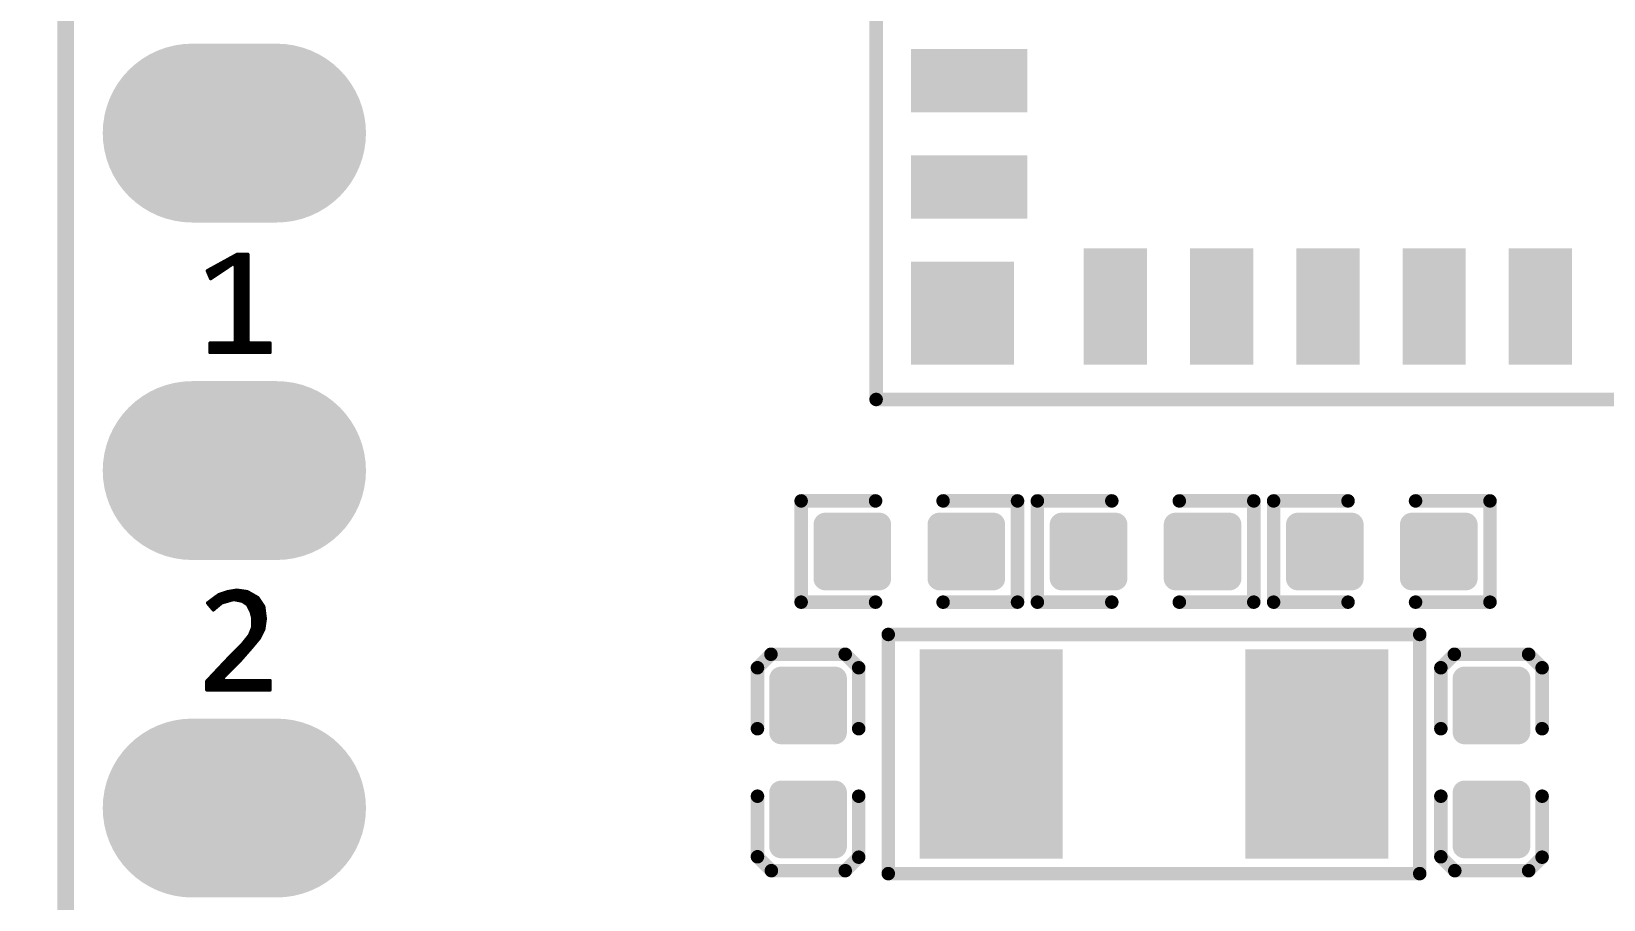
# Model space of a CAD drawing. Extents: x 17.6 to 58.9, y 21.2 to 90.7.
# Drawn here: x 25.14 to 36.97, y 58.7 to 65.23 of the extents above; entities that cross this region are included whole.
import ezdxf

# ---------------------------------------------------------------- set-up
doc = ezdxf.new("R2010")
doc.units = 0
doc.header["$MEASUREMENT"] = 0
doc.layers.get('0').update_dxf_attribs({"linetype": 'CONTINUOUS'})
doc.layers.get('Defpoints').update_dxf_attribs({"linetype": 'CONTINUOUS'})
doc.layers.add('SILKTOP_PHO', color=251, linetype='CONTINUOUS')
doc.styles.get("Standard").update_dxf_attribs({"font": 'arial.ttf'})
doc.dimstyles.get("Standard").update_dxf_attribs({"dimtxt": 1.5, "dimasz": 1.5, "dimexe": 0.18, "dimexo": 0, "dimgap": 0.5, "dimtad": 0, "dimtih": 1, "dimtoh": 1, "dimzin": 0, "dimdsep": 46, "dimtxsty": 'Standard', "dimcen": 0.09, "dimadec": 0, "dimazin": 0, "dimtfac": 1, "dimtofl": 0, "dimtmove": 2, "dimatfit": 3, "dimfxl": 1, "dimtolj": 1, "dimtzin": 0, "dimarcsym": 0})

# ---------------------------------------------------------------- blocks, each defined once
blk = doc.blocks.new('ROUND_1')
at = {"const_width": 0.0127}
blk.add_lwpolyline([(-0.00635, 0, 1), (0.00635, 0, 1)], format="xyb", close=True, dxfattribs=at)
blk = doc.blocks.new('ROUND_33')
at = {"const_width": 0.0508}
blk.add_lwpolyline([(-0.0254, 0, 1), (0.0254, 0, 1)], format="xyb", close=True, dxfattribs=at)
blk = doc.blocks.new('RECTANGLE_229')
blk.add_solid([(0.538098, 0.788162), (0.538098, -0.788162), (-0.538098, 0.788162), (-0.538098, -0.788162)])
blk = doc.blocks.new('RECTANGLE_235')
blk.add_solid([(0.43815, 0.238124), (0.43815, -0.238124), (-0.43815, 0.238124), (-0.43815, -0.238124)])
blk = doc.blocks.new('RECTANGLE_236')
blk.add_solid([(0.238124, 0.43815), (0.238124, -0.43815), (-0.238124, 0.43815), (-0.238124, -0.43815)])
blk = doc.blocks.new('OBLONG_245')
at = {"const_width": 1.3462}
blk.add_lwpolyline([(0.3175, 0), (-0.3175, 0)], dxfattribs=at)
at = {"const_width": 0.6731}
for points in [[(-0.65405, 0, 1), (0.01905, 0, 1)], [(-0.01905, 0, 1), (0.65405, 0, 1)]]:
    blk.add_lwpolyline(points, format="xyb", close=True, dxfattribs=at)
blk = doc.blocks.new('SQUARE_254')
blk.add_solid([(0.388112, 0.388112), (0.388112, -0.388112), (-0.388112, 0.388112), (-0.388112, -0.388112)])
blk = doc.blocks.new('ROUND_158')
at = {"const_width": 0.0889}
blk.add_lwpolyline([(-0.04445, 0, 1), (0.04445, 0, 1)], format="xyb", close=True, dxfattribs=at)
blk = doc.blocks.new('*D70')
at = {"color": 0, "linetype": 'Continuous', "lineweight": -2}
for p, q in [((25.932, 73.66), (19.996, 73.66)), ((20.176, 72.16), (20.176, 50.796)), ((20.176, 26.9), (20.176, 48.264)), ((25.932, 25.4), (19.996, 25.4))]:
    blk.add_line(p, q, dxfattribs=at)
at = {"color": 0, "linetype": 'Continuous'}
for points in [[(19.926, 72.16), (20.426, 72.16), (20.176, 73.66)], [(19.926, 26.9), (20.426, 26.9), (20.176, 25.4)]]:
    blk.add_solid(points, dxfattribs=at)
at = {"layer": 'Defpoints', "color": 0, "linetype": 'Continuous'}
for p in [(25.932, 73.66), (20.176, 25.4), (25.932, 25.4)]:
    blk.add_point(p, dxfattribs=at)
at = {"color": 0, "linetype": 'Continuous', "insert": (20.176, 49.53), "char_height": 1.5, "attachment_point": 5}
blk.add_mtext('\\A1;48.26', dxfattribs=at)

msp = doc.modelspace()

# ---------------------------------------------------------------- linework, layer by layer
for points, const_width in [([(25.4, 73.159874), (25.4, 25.900126)], 0.127), ([(31.117794, 61.1124), (31.117794, 61.5188)], 0.1778), ([(31.117794, 61.5188), (31.524194, 61.5188)], 0.1778), ([(31.117794, 61.4934), (31.524194, 61.4934)], 0.1778), ([(31.2674, 61.1124), (31.2674, 61.5188)], 0.1778), ([(31.4452, 61.1124), (31.4452, 61.5188)], 0.1778), ([(31.524194, 61.5188), (31.524194, 61.1124)], 0.1778), ([(31.975806, 61.1124), (31.975806, 61.5188)], 0.1778), ([(31.975806, 61.5188), (32.382206, 61.5188)], 0.1778), ([(31.975806, 61.4934), (32.382206, 61.4934)], 0.1778), ([(31.9786, 61.1124), (31.9786, 61.5188)], 0.1778), ([(32.1564, 61.1124), (32.1564, 61.5188)], 0.1778), ([(32.3342, 61.1124), (32.3342, 61.5188)], 0.1778), ([(32.382206, 61.5188), (32.382206, 61.1124)], 0.1778), ([(32.895794, 61.1124), (32.895794, 61.5188)], 0.1778), ([(32.895794, 61.5188), (33.302194, 61.5188)], 0.1778), ([(32.895794, 61.4934), (33.302194, 61.4934)], 0.1778), ([(33.0454, 61.1124), (33.0454, 61.5188)], 0.1778), ([(33.2232, 61.1124), (33.2232, 61.5188)], 0.1778), ([(33.302194, 61.5188), (33.302194, 61.1124)], 0.1778), ([(33.753806, 61.1124), (33.753806, 61.5188)], 0.1778), ([(33.753806, 61.5188), (34.160206, 61.5188)], 0.1778), ([(33.753806, 61.4934), (34.160206, 61.4934)], 0.1778), ([(33.7566, 61.1124), (33.7566, 61.5188)], 0.1778), ([(33.9344, 61.1124), (33.9344, 61.5188)], 0.1778), ([(34.1122, 61.1124), (34.1122, 61.5188)], 0.1778), ([(34.160206, 61.5188), (34.160206, 61.1124)], 0.1778), ([(34.673794, 61.1124), (34.673794, 61.5188)], 0.1778), ([(34.673794, 61.5188), (35.080194, 61.5188)], 0.1778), ([(34.673794, 61.4934), (35.080194, 61.4934)], 0.1778), ([(34.8234, 61.1124), (34.8234, 61.5188)], 0.1778), ([(35.0012, 61.1124), (35.0012, 61.5188)], 0.1778), ([(35.080194, 61.5188), (35.080194, 61.1124)], 0.1778), ([(35.531806, 61.1124), (35.531806, 61.5188)], 0.1778), ([(35.531806, 61.5188), (35.938206, 61.5188)], 0.1778), ([(35.531806, 61.4934), (35.938206, 61.4934)], 0.1778), ([(35.5346, 61.1124), (35.5346, 61.5188)], 0.1778), ([(35.7124, 61.1124), (35.7124, 61.5188)], 0.1778), ([(35.8902, 61.1124), (35.8902, 61.5188)], 0.1778), ([(35.938206, 61.5188), (35.938206, 61.1124)], 0.1778), ([(31.117794, 61.3156), (31.524194, 61.3156)], 0.1778), ([(31.975806, 61.3156), (32.382206, 61.3156)], 0.1778), ([(32.895794, 61.3156), (33.302194, 61.3156)], 0.1778), ([(33.753806, 61.3156), (34.160206, 61.3156)], 0.1778), ([(34.673794, 61.3156), (35.080194, 61.3156)], 0.1778), ([(35.531806, 61.3156), (35.938206, 61.3156)], 0.1778), ([(31.117794, 61.1378), (31.524194, 61.1378)], 0.1778), ([(31.524194, 61.1124), (31.117794, 61.1124)], 0.1778), ([(31.975806, 61.1378), (32.382206, 61.1378)], 0.1778), ([(32.382206, 61.1124), (31.975806, 61.1124)], 0.1778), ([(32.895794, 61.1378), (33.302194, 61.1378)], 0.1778), ([(33.302194, 61.1124), (32.895794, 61.1124)], 0.1778), ([(33.753806, 61.1378), (34.160206, 61.1378)], 0.1778), ([(34.160206, 61.1124), (33.753806, 61.1124)], 0.1778), ([(34.673794, 61.1378), (35.080194, 61.1378)], 0.1778), ([(35.080194, 61.1124), (34.673794, 61.1124)], 0.1778), ([(35.531806, 61.1378), (35.938206, 61.1378)], 0.1778), ([(35.938206, 61.1124), (35.531806, 61.1124)], 0.1778), ([(30.7848, 59.953906), (30.7848, 60.360306)], 0.1778), ([(30.7848, 60.360306), (31.1912, 60.360306)], 0.1778), ([(30.9118, 59.953906), (30.9118, 60.360306)], 0.1778), ([(31.0896, 59.953906), (31.0896, 60.360306)], 0.1778), ([(31.1912, 60.360306), (31.1912, 59.953906)], 0.1778), ([(35.9283, 59.953906), (35.9283, 60.360306)], 0.1778), ([(35.9283, 60.360306), (36.3347, 60.360306)], 0.1778), ([(36.068, 59.953906), (36.068, 60.360306)], 0.1778), ([(36.2458, 59.953906), (36.2458, 60.360306)], 0.1778), ([(36.3347, 60.360306), (36.3347, 59.953906)], 0.1778), ([(30.7848, 60.2488), (31.1912, 60.2488)], 0.1778), ([(35.9283, 60.2488), (36.3347, 60.2488)], 0.1778), ([(30.7848, 60.071), (31.1912, 60.071)], 0.1778), ([(35.9283, 60.071), (36.3347, 60.071)], 0.1778), ([(31.1912, 59.953906), (30.7848, 59.953906)], 0.1778), ([(36.3347, 59.953906), (35.9283, 59.953906)], 0.1778), ([(30.7848, 59.095894), (30.7848, 59.502294)], 0.1778), ([(30.7848, 59.502294), (31.1912, 59.502294)], 0.1778), ([(30.9118, 59.095894), (30.9118, 59.502294)], 0.1778), ([(31.0896, 59.095894), (31.0896, 59.502294)], 0.1778), ([(31.1912, 59.502294), (31.1912, 59.095894)], 0.1778), ([(35.9283, 59.095894), (35.9283, 59.502294)], 0.1778), ([(35.9283, 59.502294), (36.3347, 59.502294)], 0.1778), ([(36.068, 59.095894), (36.068, 59.502294)], 0.1778), ([(36.2458, 59.095894), (36.2458, 59.502294)], 0.1778), ([(36.3347, 59.502294), (36.3347, 59.095894)], 0.1778), ([(30.7848, 59.3598), (31.1912, 59.3598)], 0.1778), ([(35.9283, 59.3598), (36.3347, 59.3598)], 0.1778), ([(30.7848, 59.182), (31.1912, 59.182)], 0.1778), ([(31.1912, 59.095894), (30.7848, 59.095894)], 0.1778), ([(35.9283, 59.182), (36.3347, 59.182)], 0.1778), ([(36.3347, 59.095894), (35.9283, 59.095894)], 0.1778)]:
    msp.add_lwpolyline(points, dxfattribs=dict(const_width=const_width))
at = {"layer": 'SILKTOP_PHO'}
for points, const_width in [([(31.500064, 62.460124), (31.500064, 73.66)], 0.1016), ([(25.4, 73.159874), (25.4, 25.900126)], 0.127), ([(26.692098, 63.552832), (26.466292, 63.428626)], 0.0254), ([(26.6446, 63.471806), (26.6446, 63.52667)], 0.0254), ([(26.67, 63.481712), (26.67, 63.54064)], 0.0254), ([(26.7716, 63.552832), (26.692098, 63.552832)], 0.0254), ([(26.6954, 62.8142), (26.6954, 63.552832)], 0.0254), ([(26.7208, 62.8142), (26.7208, 63.552832)], 0.0254), ([(26.7462, 62.8142), (26.7462, 63.552832)], 0.0254), ([(26.7716, 62.897004), (26.7716, 63.552832)], 0.0254), ([(26.7716, 62.8142), (26.7716, 63.552832)], 0.0254), ([(26.466292, 63.428626), (26.491438, 63.369698)], 0.0254), ([(26.4668, 63.427356), (26.4668, 63.42888)], 0.0254), ([(26.491438, 63.369698), (26.657808, 63.480696)], 0.0254), ([(26.4922, 63.370206), (26.4922, 63.44285)], 0.0254), ([(26.5176, 63.38697), (26.5176, 63.45682)], 0.0254), ([(26.543, 63.403988), (26.543, 63.47079)], 0.0254), ([(26.5684, 63.421006), (26.5684, 63.48476)], 0.0254), ([(26.5938, 63.43777), (26.5938, 63.49873)], 0.0254), ([(26.6192, 63.454788), (26.6192, 63.5127)], 0.0254), ([(26.657808, 63.480696), (26.67762, 63.470028)], 0.0254), ([(26.67762, 63.470028), (26.67762, 62.897004)], 0.0254), ([(26.66492, 62.884304), (26.486612, 62.884304)], 0.0254), ([(26.486612, 62.884304), (26.486612, 62.8142)], 0.0254), ([(26.4922, 62.8142), (26.4922, 62.884304)], 0.0254), ([(26.5176, 62.8142), (26.5176, 62.884304)], 0.0254), ([(26.543, 62.8142), (26.543, 62.884304)], 0.0254), ([(26.5684, 62.8142), (26.5684, 62.884304)], 0.0254), ([(26.5938, 62.8142), (26.5938, 62.884304)], 0.0254), ([(26.6192, 62.8142), (26.6192, 62.884304)], 0.0254), ([(26.6446, 62.8142), (26.6446, 62.884304)], 0.0254), ([(26.67762, 62.897004), (26.66492, 62.884304)], 0.0254), ([(26.67, 62.8142), (26.67, 62.88532)], 0.0254), ([(26.7843, 62.884304), (26.7716, 62.897004)], 0.0254), ([(26.938732, 62.884304), (26.7843, 62.884304)], 0.0254), ([(26.797, 62.8142), (26.797, 62.884304)], 0.0254), ([(26.8224, 62.8142), (26.8224, 62.884304)], 0.0254), ([(26.8478, 62.8142), (26.8478, 62.884304)], 0.0254), ([(26.8732, 62.8142), (26.8732, 62.884304)], 0.0254), ([(26.8986, 62.8142), (26.8986, 62.884304)], 0.0254), ([(26.924, 62.8142), (26.924, 62.884304)], 0.0254), ([(26.938732, 62.8142), (26.938732, 62.884304)], 0.0254), ([(26.486612, 62.8142), (26.938732, 62.8142)], 0.0254), ([(44.699936, 62.460124), (31.500064, 62.460124)], 0.1016), ([(31.496, 61.6966), (30.935676, 61.6966)], 0.1016), ([(30.935676, 61.6966), (30.935676, 60.9346)], 0.1016), ([(32.004, 61.6966), (32.564324, 61.6966)], 0.1016), ([(32.564324, 61.6966), (32.564324, 60.9346)], 0.1016), ([(33.274, 61.6966), (32.713676, 61.6966)], 0.1016), ([(32.713676, 61.6966), (32.713676, 60.9346)], 0.1016), ([(33.782, 61.6966), (34.342324, 61.6966)], 0.1016), ([(34.342324, 61.6966), (34.342324, 60.9346)], 0.1016), ([(35.052, 61.6966), (34.491676, 61.6966)], 0.1016), ([(34.491676, 61.6966), (34.491676, 60.9346)], 0.1016), ([(35.56, 61.6966), (36.120324, 61.6966)], 0.1016), ([(36.120324, 61.6966), (36.120324, 60.9346)], 0.1016), ([(26.551636, 60.990226), (26.468324, 60.927996)], 0.0254), ([(26.468324, 60.927996), (26.511504, 60.87618)], 0.0254), ([(26.4922, 60.899294), (26.4922, 60.945776)], 0.0254), ([(26.511504, 60.87618), (26.573226, 60.927742)], 0.0254), ([(26.5176, 60.881514), (26.5176, 60.964826)], 0.0254), ([(26.543, 60.902596), (26.543, 60.983876)], 0.0254), ([(26.620216, 61.013086), (26.551636, 60.990226)], 0.0254), ([(26.5684, 60.923932), (26.5684, 60.995814)], 0.0254), ([(26.573226, 60.927742), (26.577798, 60.930282)], 0.0254), ([(26.577798, 60.930282), (26.661364, 60.954158)], 0.0254), ([(26.5938, 60.934854), (26.5938, 61.00445)], 0.0254), ([(26.6192, 60.94222), (26.6192, 61.012832)], 0.0254), ([(26.68905, 61.02477), (26.620216, 61.013086)], 0.0254), ([(26.6446, 60.949332), (26.6446, 61.01715)], 0.0254), ([(26.661364, 60.954158), (26.66746, 60.954412)], 0.0254), ([(26.66746, 60.954412), (26.72715, 60.942474)], 0.0254), ([(26.67, 60.953904), (26.67, 61.021468)], 0.0254), ([(26.768298, 61.01334), (26.68905, 61.02477)], 0.0254), ([(26.6954, 60.948824), (26.6954, 61.023754)], 0.0254), ([(26.7208, 60.943744), (26.7208, 61.020198)], 0.0254), ([(26.72715, 60.942474), (26.731722, 60.940696)], 0.0254), ([(26.731722, 60.940696), (26.767536, 60.91682)], 0.0254), ([(26.7462, 60.931044), (26.7462, 61.016388)], 0.0254), ([(26.847038, 60.968382), (26.768298, 61.01334)], 0.0254), ([(26.7716, 60.912248), (26.7716, 61.011308)], 0.0254), ([(26.797, 60.860178), (26.797, 60.99683)], 0.0254), ([(26.8224, 60.620656), (26.8224, 60.982352)], 0.0254), ([(26.891488, 60.90158), (26.847038, 60.968382)], 0.0254), ([(26.8478, 60.651136), (26.8478, 60.967366)], 0.0254), ([(26.8732, 60.694316), (26.8732, 60.929266)], 0.0254), ([(30.935676, 60.9346), (31.496, 60.9346)], 0.1016), ([(32.564324, 60.9346), (32.004, 60.9346)], 0.1016), ([(32.713676, 60.9346), (33.274, 60.9346)], 0.1016), ([(34.342324, 60.9346), (33.782, 60.9346)], 0.1016), ([(34.491676, 60.9346), (35.052, 60.9346)], 0.1016), ([(36.120324, 60.9346), (35.56, 60.9346)], 0.1016), ([(26.767536, 60.91682), (26.771854, 60.91174)], 0.0254), ([(26.771854, 60.91174), (26.79573, 60.863988)], 0.0254), ([(26.79573, 60.863988), (26.796746, 60.861448)], 0.0254), ([(26.796746, 60.861448), (26.808684, 60.813696)], 0.0254), ([(26.808684, 60.813696), (26.808938, 60.810648)], 0.0254), ([(26.808938, 60.810648), (26.808938, 60.750958)], 0.0254), ([(26.902918, 60.810648), (26.891488, 60.90158)], 0.0254), ([(26.891488, 60.730892), (26.902918, 60.810648)], 0.0254), ([(26.8986, 60.780676), (26.8986, 60.845192)], 0.0254), ([(26.808176, 60.746132), (26.7843, 60.686442)], 0.0254), ([(26.797, 60.590176), (26.797, 60.718446)], 0.0254), ([(26.808938, 60.750958), (26.808176, 60.746132)], 0.0254), ([(26.857198, 60.662312), (26.891488, 60.730892)], 0.0254), ([(31.591504, 60.691522), (35.591496, 60.691522)], 0.1016), ([(31.591504, 58.891424), (31.591504, 60.691522)], 0.1016), ([(35.591496, 60.691522), (35.591496, 58.891424)], 0.1016), ([(26.733754, 60.622688), (26.650188, 60.539122)], 0.0254), ([(26.6954, 60.476892), (26.6954, 60.584334)], 0.0254), ([(26.715466, 60.496958), (26.798524, 60.591954)], 0.0254), ([(26.7208, 60.503054), (26.7208, 60.609734)], 0.0254), ([(26.734516, 60.623704), (26.733754, 60.622688)], 0.0254), ([(26.782268, 60.683394), (26.734516, 60.623704)], 0.0254), ([(26.7462, 60.532264), (26.7462, 60.638182)], 0.0254), ([(26.7716, 60.56122), (26.7716, 60.669932)], 0.0254), ([(26.7843, 60.686442), (26.782268, 60.683394)], 0.0254), ([(26.798524, 60.591954), (26.857198, 60.662312)], 0.0254), ([(30.7086, 60.542424), (30.607, 60.440824)], 0.1016), ([(31.2674, 60.542424), (30.7086, 60.542424)], 0.1016), ([(31.369, 60.440824), (31.2674, 60.542424)], 0.1016), ([(35.8521, 60.542424), (35.7505, 60.440824)], 0.1016), ([(36.4109, 60.542424), (35.8521, 60.542424)], 0.1016), ([(36.5125, 60.440824), (36.4109, 60.542424)], 0.1016), ([(26.650188, 60.539122), (26.462736, 60.339986)], 0.0254), ([(26.5684, 60.2742), (26.5684, 60.452254)], 0.0254), ([(26.584402, 60.365894), (26.715466, 60.496958)], 0.0254), ([(26.5938, 60.375292), (26.5938, 60.479178)], 0.0254), ([(26.6192, 60.400692), (26.6192, 60.506102)], 0.0254), ([(26.6446, 60.426092), (26.6446, 60.53328)], 0.0254), ([(26.67, 60.451492), (26.67, 60.558934)], 0.0254), ([(30.607, 60.440824), (30.607, 59.9821)], 0.1016), ([(31.369, 59.9821), (31.369, 60.440824)], 0.1016), ([(35.7505, 60.440824), (35.7505, 59.9821)], 0.1016), ([(36.5125, 59.9821), (36.5125, 60.440824)], 0.1016), ([(26.462736, 60.339986), (26.462736, 60.2742)], 0.0254), ([(26.4668, 60.2742), (26.4668, 60.344304)], 0.0254), ([(26.4922, 60.2742), (26.4922, 60.371228)], 0.0254), ([(26.5176, 60.2742), (26.5176, 60.398152)], 0.0254), ([(26.543, 60.2742), (26.543, 60.42533)], 0.0254), ([(26.593292, 60.344304), (26.584402, 60.365894)], 0.0254), ([(26.938732, 60.344304), (26.593292, 60.344304)], 0.0254), ([(26.5938, 60.2742), (26.5938, 60.344304)], 0.0254), ([(26.6192, 60.2742), (26.6192, 60.344304)], 0.0254), ([(26.6446, 60.2742), (26.6446, 60.344304)], 0.0254), ([(26.67, 60.2742), (26.67, 60.344304)], 0.0254), ([(26.6954, 60.2742), (26.6954, 60.344304)], 0.0254), ([(26.7208, 60.2742), (26.7208, 60.344304)], 0.0254), ([(26.7462, 60.2742), (26.7462, 60.344304)], 0.0254), ([(26.7716, 60.2742), (26.7716, 60.344304)], 0.0254), ([(26.797, 60.2742), (26.797, 60.344304)], 0.0254), ([(26.8224, 60.2742), (26.8224, 60.344304)], 0.0254), ([(26.8478, 60.2742), (26.8478, 60.344304)], 0.0254), ([(26.8732, 60.2742), (26.8732, 60.344304)], 0.0254), ([(26.8986, 60.2742), (26.8986, 60.344304)], 0.0254), ([(26.924, 60.2742), (26.924, 60.344304)], 0.0254), ([(26.938732, 60.2742), (26.938732, 60.344304)], 0.0254), ([(26.462736, 60.2742), (26.938732, 60.2742)], 0.0254), ([(30.607, 59.018424), (30.607, 59.4741)], 0.1016), ([(31.369, 59.4741), (31.369, 59.015122)], 0.1016), ([(35.7505, 59.018424), (35.7505, 59.4741)], 0.1016), ([(36.5125, 59.4741), (36.5125, 59.015122)], 0.1016), ([(30.711902, 58.913522), (30.607, 59.018424)], 0.1016), ([(31.369, 59.015122), (31.267654, 58.913522)], 0.1016), ([(35.855402, 58.913522), (35.7505, 59.018424)], 0.1016), ([(36.5125, 59.015122), (36.411154, 58.913522)], 0.1016), ([(31.267654, 58.913522), (30.711902, 58.913522)], 0.1016), ([(35.591496, 58.891424), (31.591504, 58.891424)], 0.1016), ([(36.411154, 58.913522), (35.855402, 58.913522)], 0.1016)]:
    msp.add_lwpolyline(points, dxfattribs=dict(at, const_width=const_width))

# ---------------------------------------------------------------- block references
for name, p in [('OBLONG_245', (26.67, 64.464946)), ('RECTANGLE_235', (32.200088, 64.859916)), ('RECTANGLE_235', (32.200088, 64.06007)), ('RECTANGLE_236', (33.299908, 63.159894)), ('RECTANGLE_236', (34.100008, 63.159894)), ('RECTANGLE_236', (34.900108, 63.159894)), ('RECTANGLE_236', (35.699954, 63.159894)), ('RECTANGLE_236', (36.500054, 63.159894)), ('SQUARE_254', (32.15005, 63.11011)), ('OBLONG_245', (26.67, 61.924946)), ('ROUND_158', (31.117794, 61.5188)), ('ROUND_158', (31.117794, 61.4934)), ('ROUND_158', (31.2674, 61.5188)), ('ROUND_158', (31.4452, 61.5188)), ('ROUND_158', (31.524194, 61.5188)), ('ROUND_158', (31.524194, 61.4934)), ('ROUND_158', (31.975806, 61.5188)), ('ROUND_158', (31.975806, 61.4934)), ('ROUND_158', (31.9786, 61.5188)), ('ROUND_158', (32.1564, 61.5188)), ('ROUND_158', (32.3342, 61.5188)), ('ROUND_158', (32.382206, 61.5188)), ('ROUND_158', (32.382206, 61.4934)), ('ROUND_158', (32.895794, 61.5188)), ('ROUND_158', (32.895794, 61.4934)), ('ROUND_158', (33.0454, 61.5188)), ('ROUND_158', (33.2232, 61.5188)), ('ROUND_158', (33.302194, 61.5188)), ('ROUND_158', (33.302194, 61.4934)), ('ROUND_158', (33.753806, 61.5188)), ('ROUND_158', (33.753806, 61.4934)), ('ROUND_158', (33.7566, 61.5188)), ('ROUND_158', (33.9344, 61.5188)), ('ROUND_158', (34.1122, 61.5188)), ('ROUND_158', (34.160206, 61.5188)), ('ROUND_158', (34.160206, 61.4934)), ('ROUND_158', (34.673794, 61.5188)), ('ROUND_158', (34.673794, 61.4934)), ('ROUND_158', (34.8234, 61.5188)), ('ROUND_158', (35.0012, 61.5188)), ('ROUND_158', (35.080194, 61.5188)), ('ROUND_158', (35.080194, 61.4934)), ('ROUND_158', (35.531806, 61.5188)), ('ROUND_158', (35.531806, 61.4934)), ('ROUND_158', (35.5346, 61.5188)), ('ROUND_158', (35.7124, 61.5188)), ('ROUND_158', (35.8902, 61.5188)), ('ROUND_158', (35.938206, 61.5188)), ('ROUND_158', (35.938206, 61.4934)), ('ROUND_158', (31.117794, 61.3156)), ('ROUND_158', (31.524194, 61.3156)), ('ROUND_158', (31.975806, 61.3156)), ('ROUND_158', (32.382206, 61.3156)), ('ROUND_158', (32.895794, 61.3156)), ('ROUND_158', (33.302194, 61.3156)), ('ROUND_158', (33.753806, 61.3156)), ('ROUND_158', (34.160206, 61.3156)), ('ROUND_158', (34.673794, 61.3156)), ('ROUND_158', (35.080194, 61.3156)), ('ROUND_158', (35.531806, 61.3156)), ('ROUND_158', (35.938206, 61.3156)), ('ROUND_158', (31.117794, 61.1378)), ('ROUND_158', (31.117794, 61.1124)), ('ROUND_158', (31.117794, 61.1124)), ('ROUND_158', (31.2674, 61.1124)), ('ROUND_158', (31.4452, 61.1124)), ('ROUND_158', (31.524194, 61.1378)), ('ROUND_158', (31.524194, 61.1124)), ('ROUND_158', (31.975806, 61.1378)), ('ROUND_158', (31.975806, 61.1124)), ('ROUND_158', (31.975806, 61.1124)), ('ROUND_158', (31.9786, 61.1124)), ('ROUND_158', (32.1564, 61.1124)), ('ROUND_158', (32.3342, 61.1124)), ('ROUND_158', (32.382206, 61.1378)), ('ROUND_158', (32.382206, 61.1124)), ('ROUND_158', (32.895794, 61.1378)), ('ROUND_158', (32.895794, 61.1124)), ('ROUND_158', (32.895794, 61.1124)), ('ROUND_158', (33.0454, 61.1124)), ('ROUND_158', (33.2232, 61.1124)), ('ROUND_158', (33.302194, 61.1378)), ('ROUND_158', (33.302194, 61.1124)), ('ROUND_158', (33.753806, 61.1378)), ('ROUND_158', (33.753806, 61.1124)), ('ROUND_158', (33.753806, 61.1124)), ('ROUND_158', (33.7566, 61.1124)), ('ROUND_158', (33.9344, 61.1124)), ('ROUND_158', (34.1122, 61.1124)), ('ROUND_158', (34.160206, 61.1378)), ('ROUND_158', (34.160206, 61.1124)), ('ROUND_158', (34.673794, 61.1378)), ('ROUND_158', (34.673794, 61.1124)), ('ROUND_158', (34.673794, 61.1124)), ('ROUND_158', (34.8234, 61.1124)), ('ROUND_158', (35.0012, 61.1124)), ('ROUND_158', (35.080194, 61.1378)), ('ROUND_158', (35.080194, 61.1124)), ('ROUND_158', (35.531806, 61.1378)), ('ROUND_158', (35.531806, 61.1124)), ('ROUND_158', (35.531806, 61.1124)), ('ROUND_158', (35.5346, 61.1124)), ('ROUND_158', (35.7124, 61.1124)), ('ROUND_158', (35.8902, 61.1124)), ('ROUND_158', (35.938206, 61.1378)), ('ROUND_158', (35.938206, 61.1124)), ('RECTANGLE_229', (32.366458, 59.7916)), ('RECTANGLE_229', (34.816542, 59.7916)), ('ROUND_158', (30.7848, 60.360306)), ('ROUND_158', (30.9118, 60.360306)), ('ROUND_158', (31.0896, 60.360306)), ('ROUND_158', (31.1912, 60.360306)), ('ROUND_158', (35.9283, 60.360306)), ('ROUND_158', (36.068, 60.360306)), ('ROUND_158', (36.2458, 60.360306)), ('ROUND_158', (36.3347, 60.360306)), ('ROUND_158', (30.7848, 60.2488)), ('ROUND_158', (31.1912, 60.2488)), ('ROUND_158', (35.9283, 60.2488)), ('ROUND_158', (36.3347, 60.2488)), ('ROUND_158', (30.7848, 60.071)), ('ROUND_158', (31.1912, 60.071)), ('ROUND_158', (35.9283, 60.071)), ('ROUND_158', (36.3347, 60.071)), ('OBLONG_245', (26.67, 59.384946)), ('ROUND_158', (30.7848, 59.953906)), ('ROUND_158', (30.7848, 59.953906)), ('ROUND_158', (30.9118, 59.953906)), ('ROUND_158', (31.0896, 59.953906)), ('ROUND_158', (31.1912, 59.953906)), ('ROUND_158', (35.9283, 59.953906)), ('ROUND_158', (35.9283, 59.953906)), ('ROUND_158', (36.068, 59.953906)), ('ROUND_158', (36.2458, 59.953906)), ('ROUND_158', (36.3347, 59.953906)), ('ROUND_158', (30.7848, 59.502294)), ('ROUND_158', (30.9118, 59.502294)), ('ROUND_158', (31.0896, 59.502294)), ('ROUND_158', (31.1912, 59.502294)), ('ROUND_158', (35.9283, 59.502294)), ('ROUND_158', (36.068, 59.502294)), ('ROUND_158', (36.2458, 59.502294)), ('ROUND_158', (36.3347, 59.502294)), ('ROUND_158', (30.7848, 59.3598)), ('ROUND_158', (31.1912, 59.3598)), ('ROUND_158', (35.9283, 59.3598)), ('ROUND_158', (36.3347, 59.3598)), ('ROUND_158', (30.7848, 59.182)), ('ROUND_158', (30.7848, 59.095894)), ('ROUND_158', (30.7848, 59.095894)), ('ROUND_158', (30.9118, 59.095894)), ('ROUND_158', (31.0896, 59.095894)), ('ROUND_158', (31.1912, 59.182)), ('ROUND_158', (31.1912, 59.095894)), ('ROUND_158', (35.9283, 59.182)), ('ROUND_158', (35.9283, 59.095894)), ('ROUND_158', (35.9283, 59.095894)), ('ROUND_158', (36.068, 59.095894)), ('ROUND_158', (36.2458, 59.095894)), ('ROUND_158', (36.3347, 59.182)), ('ROUND_158', (36.3347, 59.095894))]:
    msp.add_blockref(name, p)
for name, p in [('ROUND_1', (26.6446, 63.52667)), ('ROUND_1', (26.67, 63.54064)), ('ROUND_1', (26.692098, 63.552832)), ('ROUND_1', (26.6954, 63.552832)), ('ROUND_1', (26.7208, 63.552832)), ('ROUND_1', (26.7462, 63.552832)), ('ROUND_1', (26.7716, 63.552832)), ('ROUND_1', (26.7716, 63.552832)), ('ROUND_1', (26.466292, 63.428626)), ('ROUND_1', (26.4668, 63.42888)), ('ROUND_1', (26.4668, 63.427356)), ('ROUND_1', (26.4922, 63.44285)), ('ROUND_1', (26.5176, 63.45682)), ('ROUND_1', (26.543, 63.47079)), ('ROUND_1', (26.5684, 63.48476)), ('ROUND_1', (26.5684, 63.421006)), ('ROUND_1', (26.5938, 63.49873)), ('ROUND_1', (26.5938, 63.43777)), ('ROUND_1', (26.6192, 63.5127)), ('ROUND_1', (26.6192, 63.454788)), ('ROUND_1', (26.6446, 63.471806)), ('ROUND_1', (26.657808, 63.480696)), ('ROUND_1', (26.67, 63.481712)), ('ROUND_1', (26.67762, 63.470028)), ('ROUND_1', (26.491438, 63.369698)), ('ROUND_1', (26.4922, 63.370206)), ('ROUND_1', (26.5176, 63.38697)), ('ROUND_1', (26.543, 63.403988)), ('ROUND_1', (26.486612, 62.884304)), ('ROUND_1', (26.4922, 62.884304)), ('ROUND_1', (26.5176, 62.884304)), ('ROUND_1', (26.543, 62.884304)), ('ROUND_1', (26.5684, 62.884304)), ('ROUND_1', (26.5938, 62.884304)), ('ROUND_1', (26.6192, 62.884304)), ('ROUND_1', (26.6446, 62.884304)), ('ROUND_1', (26.66492, 62.884304)), ('ROUND_1', (26.67, 62.88532)), ('ROUND_1', (26.67762, 62.897004)), ('ROUND_1', (26.7716, 62.897004)), ('ROUND_1', (26.7843, 62.884304)), ('ROUND_1', (26.797, 62.884304)), ('ROUND_1', (26.8224, 62.884304)), ('ROUND_1', (26.8478, 62.884304)), ('ROUND_1', (26.8732, 62.884304)), ('ROUND_1', (26.8986, 62.884304)), ('ROUND_1', (26.924, 62.884304)), ('ROUND_1', (26.938732, 62.884304)), ('ROUND_1', (26.938732, 62.884304)), ('ROUND_1', (26.486612, 62.8142)), ('ROUND_1', (26.4922, 62.8142)), ('ROUND_1', (26.5176, 62.8142)), ('ROUND_1', (26.543, 62.8142)), ('ROUND_1', (26.5684, 62.8142)), ('ROUND_1', (26.5938, 62.8142)), ('ROUND_1', (26.6192, 62.8142)), ('ROUND_1', (26.6446, 62.8142)), ('ROUND_1', (26.67, 62.8142)), ('ROUND_1', (26.6954, 62.8142)), ('ROUND_1', (26.7208, 62.8142)), ('ROUND_1', (26.7462, 62.8142)), ('ROUND_1', (26.7716, 62.8142)), ('ROUND_1', (26.797, 62.8142)), ('ROUND_1', (26.8224, 62.8142)), ('ROUND_1', (26.8478, 62.8142)), ('ROUND_1', (26.8732, 62.8142)), ('ROUND_1', (26.8986, 62.8142)), ('ROUND_1', (26.924, 62.8142)), ('ROUND_1', (26.938732, 62.8142)), ('ROUND_33', (31.500064, 62.460124)), ('ROUND_33', (30.935676, 61.6966)), ('ROUND_33', (31.496, 61.6966)), ('ROUND_33', (32.004, 61.6966)), ('ROUND_33', (32.564324, 61.6966)), ('ROUND_33', (32.713676, 61.6966)), ('ROUND_33', (33.274, 61.6966)), ('ROUND_33', (33.782, 61.6966)), ('ROUND_33', (34.342324, 61.6966)), ('ROUND_33', (34.491676, 61.6966)), ('ROUND_33', (35.052, 61.6966)), ('ROUND_33', (35.56, 61.6966)), ('ROUND_33', (36.120324, 61.6966)), ('ROUND_1', (26.468324, 60.927996)), ('ROUND_1', (26.4922, 60.945776)), ('ROUND_1', (26.5176, 60.964826)), ('ROUND_1', (26.543, 60.983876)), ('ROUND_1', (26.551636, 60.990226)), ('ROUND_1', (26.5684, 60.995814)), ('ROUND_1', (26.5684, 60.923932)), ('ROUND_1', (26.573226, 60.927742)), ('ROUND_1', (26.577798, 60.930282)), ('ROUND_1', (26.5938, 61.00445)), ('ROUND_1', (26.5938, 60.934854)), ('ROUND_1', (26.6192, 61.012832)), ('ROUND_1', (26.6192, 60.94222)), ('ROUND_1', (26.620216, 61.013086)), ('ROUND_1', (26.6446, 61.01715)), ('ROUND_1', (26.6446, 60.949332)), ('ROUND_1', (26.661364, 60.954158)), ('ROUND_1', (26.66746, 60.954412)), ('ROUND_1', (26.67, 61.021468)), ('ROUND_1', (26.67, 60.953904)), ('ROUND_1', (26.68905, 61.02477)), ('ROUND_1', (26.6954, 61.023754)), ('ROUND_1', (26.6954, 60.948824)), ('ROUND_1', (26.7208, 61.020198)), ('ROUND_1', (26.7208, 60.943744)), ('ROUND_1', (26.72715, 60.942474)), ('ROUND_1', (26.731722, 60.940696)), ('ROUND_1', (26.7462, 61.016388)), ('ROUND_1', (26.7462, 60.931044)), ('ROUND_1', (26.768298, 61.01334)), ('ROUND_1', (26.7716, 61.011308)), ('ROUND_1', (26.797, 60.99683)), ('ROUND_1', (26.8224, 60.982352)), ('ROUND_1', (26.847038, 60.968382)), ('ROUND_1', (26.8478, 60.967366)), ('ROUND_1', (26.8732, 60.929266)), ('ROUND_33', (30.935676, 60.9346)), ('ROUND_33', (31.496, 60.9346)), ('ROUND_33', (32.004, 60.9346)), ('ROUND_33', (32.564324, 60.9346)), ('ROUND_33', (32.713676, 60.9346)), ('ROUND_33', (33.274, 60.9346)), ('ROUND_33', (33.782, 60.9346)), ('ROUND_33', (34.342324, 60.9346)), ('ROUND_33', (34.491676, 60.9346)), ('ROUND_33', (35.052, 60.9346)), ('ROUND_33', (35.56, 60.9346)), ('ROUND_33', (36.120324, 60.9346)), ('ROUND_1', (26.4922, 60.899294)), ('ROUND_1', (26.511504, 60.87618)), ('ROUND_1', (26.5176, 60.881514)), ('ROUND_1', (26.543, 60.902596)), ('ROUND_1', (26.767536, 60.91682)), ('ROUND_1', (26.7716, 60.912248)), ('ROUND_1', (26.771854, 60.91174)), ('ROUND_1', (26.79573, 60.863988)), ('ROUND_1', (26.796746, 60.861448)), ('ROUND_1', (26.797, 60.860178)), ('ROUND_1', (26.808684, 60.813696)), ('ROUND_1', (26.808938, 60.810648)), ('ROUND_1', (26.891488, 60.90158)), ('ROUND_1', (26.8986, 60.845192)), ('ROUND_1', (26.902918, 60.810648)), ('ROUND_1', (26.797, 60.718446)), ('ROUND_1', (26.808176, 60.746132)), ('ROUND_1', (26.808938, 60.750958)), ('ROUND_1', (26.8732, 60.694316)), ('ROUND_1', (26.891488, 60.730892)), ('ROUND_1', (26.8986, 60.780676)), ('ROUND_33', (31.591504, 60.691522)), ('ROUND_33', (31.591504, 60.691522)), ('ROUND_33', (35.591496, 60.691522)), ('ROUND_1', (26.6954, 60.584334)), ('ROUND_1', (26.7208, 60.609734)), ('ROUND_1', (26.733754, 60.622688)), ('ROUND_1', (26.734516, 60.623704)), ('ROUND_1', (26.7462, 60.638182)), ('ROUND_1', (26.7716, 60.669932)), ('ROUND_1', (26.782268, 60.683394)), ('ROUND_1', (26.7843, 60.686442)), ('ROUND_1', (26.797, 60.590176)), ('ROUND_1', (26.798524, 60.591954)), ('ROUND_1', (26.8224, 60.620656)), ('ROUND_1', (26.8478, 60.651136)), ('ROUND_1', (26.857198, 60.662312)), ('ROUND_33', (30.7086, 60.542424)), ('ROUND_33', (31.2674, 60.542424)), ('ROUND_33', (35.8521, 60.542424)), ('ROUND_33', (36.4109, 60.542424)), ('ROUND_1', (26.5684, 60.452254)), ('ROUND_1', (26.5938, 60.479178)), ('ROUND_1', (26.6192, 60.506102)), ('ROUND_1', (26.6446, 60.53328)), ('ROUND_1', (26.650188, 60.539122)), ('ROUND_1', (26.67, 60.558934)), ('ROUND_1', (26.67, 60.451492)), ('ROUND_1', (26.6954, 60.476892)), ('ROUND_1', (26.715466, 60.496958)), ('ROUND_1', (26.7208, 60.503054)), ('ROUND_1', (26.7462, 60.532264)), ('ROUND_1', (26.7716, 60.56122)), ('ROUND_33', (30.607, 60.440824)), ('ROUND_33', (31.369, 60.440824)), ('ROUND_33', (35.7505, 60.440824)), ('ROUND_33', (36.5125, 60.440824)), ('ROUND_1', (26.462736, 60.339986)), ('ROUND_1', (26.4668, 60.344304)), ('ROUND_1', (26.4922, 60.371228)), ('ROUND_1', (26.5176, 60.398152)), ('ROUND_1', (26.543, 60.42533)), ('ROUND_1', (26.584402, 60.365894)), ('ROUND_1', (26.593292, 60.344304)), ('ROUND_1', (26.5938, 60.375292)), ('ROUND_1', (26.5938, 60.344304)), ('ROUND_1', (26.6192, 60.400692)), ('ROUND_1', (26.6192, 60.344304)), ('ROUND_1', (26.6446, 60.426092)), ('ROUND_1', (26.6446, 60.344304)), ('ROUND_1', (26.67, 60.344304)), ('ROUND_1', (26.6954, 60.344304)), ('ROUND_1', (26.7208, 60.344304)), ('ROUND_1', (26.7462, 60.344304)), ('ROUND_1', (26.7716, 60.344304)), ('ROUND_1', (26.797, 60.344304)), ('ROUND_1', (26.8224, 60.344304)), ('ROUND_1', (26.8478, 60.344304)), ('ROUND_1', (26.8732, 60.344304)), ('ROUND_1', (26.8986, 60.344304)), ('ROUND_1', (26.924, 60.344304)), ('ROUND_1', (26.938732, 60.344304)), ('ROUND_1', (26.938732, 60.344304)), ('ROUND_1', (26.462736, 60.2742)), ('ROUND_1', (26.4668, 60.2742)), ('ROUND_1', (26.4922, 60.2742)), ('ROUND_1', (26.5176, 60.2742)), ('ROUND_1', (26.543, 60.2742)), ('ROUND_1', (26.5684, 60.2742)), ('ROUND_1', (26.5938, 60.2742)), ('ROUND_1', (26.6192, 60.2742)), ('ROUND_1', (26.6446, 60.2742)), ('ROUND_1', (26.67, 60.2742)), ('ROUND_1', (26.6954, 60.2742)), ('ROUND_1', (26.7208, 60.2742)), ('ROUND_1', (26.7462, 60.2742)), ('ROUND_1', (26.7716, 60.2742)), ('ROUND_1', (26.797, 60.2742)), ('ROUND_1', (26.8224, 60.2742)), ('ROUND_1', (26.8478, 60.2742)), ('ROUND_1', (26.8732, 60.2742)), ('ROUND_1', (26.8986, 60.2742)), ('ROUND_1', (26.924, 60.2742)), ('ROUND_1', (26.938732, 60.2742)), ('ROUND_33', (30.607, 59.9821)), ('ROUND_33', (31.369, 59.9821)), ('ROUND_33', (35.7505, 59.9821)), ('ROUND_33', (36.5125, 59.9821)), ('ROUND_33', (30.607, 59.4741)), ('ROUND_33', (31.369, 59.4741)), ('ROUND_33', (35.7505, 59.4741)), ('ROUND_33', (36.5125, 59.4741)), ('ROUND_33', (30.607, 59.018424)), ('ROUND_33', (31.369, 59.015122)), ('ROUND_33', (35.7505, 59.018424)), ('ROUND_33', (36.5125, 59.015122)), ('ROUND_33', (30.711902, 58.913522)), ('ROUND_33', (31.267654, 58.913522)), ('ROUND_33', (31.591504, 58.891424)), ('ROUND_33', (35.591496, 58.891424)), ('ROUND_33', (35.855402, 58.913522)), ('ROUND_33', (36.411154, 58.913522))]:
    msp.add_blockref(name, p, dxfattribs=at)

# ---------------------------------------------------------------- dimensions: what is measured, and where the dimension line sits
at = {"linetype": 'Continuous'}
dim = msp.add_linear_dim(base=(20.175589, 25.4), p1=(25.931876, 73.66), p2=(25.931876, 25.4), angle=90, dimstyle='Standard', dxfattribs=at)
dim.commit()
dim.dimension.update_dxf_attribs({"geometry": '*D70', "text_midpoint": (20.175589, 49.53)})

doc.saveas('drawing.dxf')
